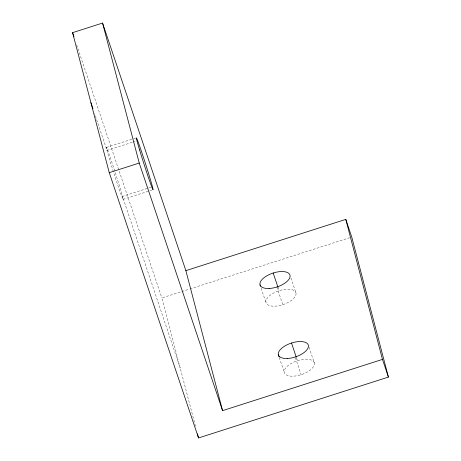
<?xml version="1.0" encoding="UTF-8"?>
<svg xmlns="http://www.w3.org/2000/svg" width="461" height="461" viewBox="0 0 461 461"><rect width="100%" height="100%" fill="white"/><g stroke="black" fill="none" stroke-linecap="round" stroke-linejoin="round"><path stroke-width="0.35" stroke-dasharray="2.31 1.73" d="M106.433 147.428L133.01 138.911M133.69 138.692L136.416 137.816M132.198 142.334L106.987 150.419L94.591 113.579M132.877 142.115L136.289 141.026M151.081 187.224L122.459 196.398L180.193 367.947M123.012 199.383L151.634 190.209M195.447 426.166L161.851 297.939L189.275 289.151M189.961 288.932L349.686 237.726M290.914 277.931L295.95 292.896A15.749 7.226 -18.6 0 1 275.05 306.167A15.749 7.226 -18.6 0 1 271.875 294.043A15.749 7.226 -18.6 0 1 295.95 292.896M309.026 347.254L314.293 362.899A15.749 7.226 -18.6 0 1 293.392 376.17A15.749 7.226 -18.6 0 1 290.217 364.046A15.749 7.226 -18.6 0 1 314.293 362.899M277.983 287.301L279.124 290.701M276.842 287.019L282.795 304.704M296.55 357.984L297.466 360.704M295.409 357.701L301.131 374.707M261.162 288.223L265.968 302.508M279.274 357.546L284.31 372.511M76.705 44.936L161.851 297.939M113.394 171.746A27.297 0.761 72.2 0 1 108.191 151.646A27.297 0.761 72.2 0 1 122.488 196.501A27.297 0.761 72.2 0 1 113.608 172.42"/><path stroke-width="0.69" d="M345.79 219.384L351.743 237.069L388.421 377.075L198.53 437.95L109.257 172.673L72.579 32.662L102.561 23.05L185.881 270.642L222.565 410.653L382.474 359.39L345.79 219.384L185.881 270.642M109.257 172.673L139.239 163.061L102.561 23.05M382.474 359.39L388.421 377.075M273.177 273.016L277.983 287.301M291.513 343.019L296.319 357.304M260.016 284.823L260.477 286.183M278.358 354.826L279.043 356.866M139.239 163.061L222.565 410.653M72.579 32.662L73.95 36.753M90.915 102.665L92.984 108.808M197.441 433.789L198.53 437.95M287.439 358.485A15.749 7.226 -18.6 0 0 308.34 345.214A15.749 7.226 -18.6 0 0 284.264 346.361A15.749 7.226 -18.6 0 0 287.439 358.485M269.103 288.482A15.749 7.226 -18.6 0 0 289.998 275.211A15.749 7.226 -18.6 0 0 265.922 276.358A15.749 7.226 -18.6 0 0 269.103 288.482M139.597 149.952A27.297 0.761 72.2 0 0 152.994 189.771A27.297 0.761 72.2 0 0 141.527 151.663A27.297 0.761 72.2 0 0 139.597 149.952"/></g></svg>
